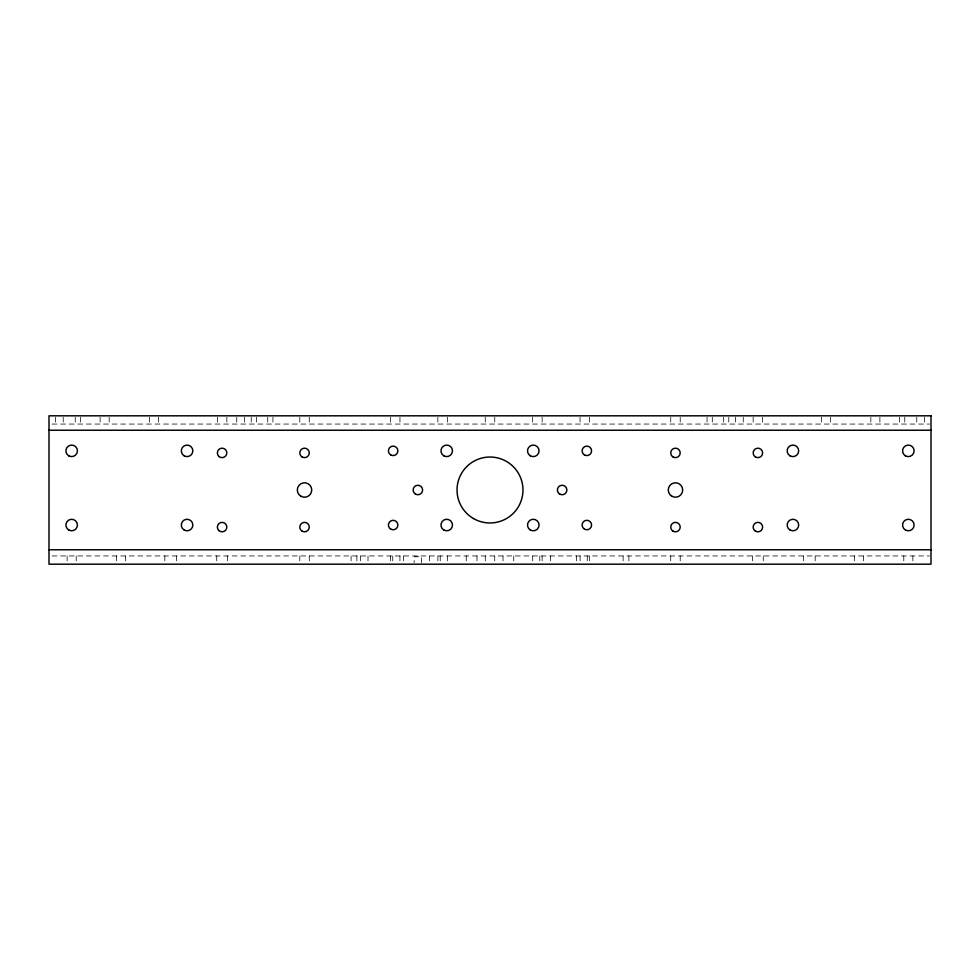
<?xml version="1.0" encoding="UTF-8"?>
<svg xmlns="http://www.w3.org/2000/svg" width="980" height="980" viewBox="0 0 980 980"><rect width="100%" height="100%" fill="white"/><g stroke="black" fill="none" stroke-linecap="round" stroke-linejoin="round"><path stroke-width="0.73" stroke-dasharray="4.9 3.68" d="M52.063 424.058L929.469 424.058M52.063 555.942L929.469 555.942M924.618 417.186L924.618 424.058M916.778 417.186L916.778 424.058M912.87 555.942L912.87 562.814M904.761 417.186L904.773 424.058M903.793 555.942L903.793 562.814M899.542 417.186L899.53 424.058M879.893 417.186L879.893 424.058M870.828 417.186L870.828 424.058M863.405 555.942L863.405 562.814M854.34 555.942L854.34 562.814M830.44 417.186L830.44 424.058M821.363 417.186L821.363 424.058M815.189 555.942L815.189 562.814M803.649 555.942L803.649 562.814M763.261 555.942L763.261 562.814M762.636 417.186L762.636 424.058M753.155 417.186L753.155 424.058M752.542 555.942L752.542 562.814M743.269 417.186L743.257 424.058M735.441 417.186L735.453 424.058M728.777 417.186L728.777 424.058M723.546 417.186L723.546 424.058M712.289 417.186L712.289 424.058M707.058 417.186L707.058 424.058M680.206 417.186L680.206 424.058M680.206 555.942L680.206 562.814M670.724 417.186L670.724 424.058M670.724 555.942L670.724 562.814M628.891 555.942L628.891 562.814M623.121 555.942L623.121 562.814M589.531 417.186L589.531 424.058M589.495 555.942L589.495 562.814M587.265 555.942L587.265 562.814M580.05 417.186L580.05 424.058M580.087 555.942L580.087 562.814M576.546 555.942L576.546 562.814M550.503 555.942L550.503 562.814M542.136 417.186L542.136 424.058M542.099 555.942L542.099 562.814M539.784 555.942L539.784 562.814M532.654 417.186L532.654 424.058M532.691 555.942L532.691 562.814M513.74 555.942L513.74 562.814M503.022 555.942L503.022 562.814M494.741 417.186L494.741 424.058M494.716 555.942L494.716 562.814M485.259 417.186L485.259 424.058M485.284 555.942L485.284 562.814M476.978 555.942L476.978 562.814M466.26 555.942L466.26 562.814M447.346 417.186L447.346 424.058M447.333 555.942L447.333 562.814M440.216 555.942L440.216 562.814M437.864 555.942L437.864 562.814M437.864 417.186L437.864 424.058M429.497 555.942L429.497 562.814M421.584 562.704L421.584 556.763L414.16 556.763L414.16 562.704M403.454 555.942L403.454 562.814M399.95 417.186L399.95 424.058M399.938 555.942L399.938 562.814M392.735 555.942L392.735 562.814M390.469 417.186L390.469 424.058M390.481 555.942L390.481 562.814M368.002 555.942L368.002 562.814M360.591 555.942L360.591 562.814M356.879 555.942L356.879 562.814M351.11 555.942L351.11 562.814M309.276 417.186L309.276 424.058M309.276 555.942L309.276 562.814M299.794 417.186L299.794 424.058M299.794 555.942L299.794 562.814M272.942 417.186L272.942 424.058M267.712 417.186L267.712 424.058M256.454 417.186L256.454 424.058M251.223 417.186L251.223 424.058M244.559 417.186L244.559 424.058M236.731 417.186L236.731 424.058M227.458 555.942L227.458 562.814M226.846 417.186L226.846 424.058M217.364 417.186L217.364 424.058M216.739 555.942L216.739 562.814M176.351 555.942L176.351 562.814M164.811 555.942L164.811 562.814M158.638 417.186L158.638 424.058M149.56 417.186L149.56 424.058M125.661 555.942L125.661 562.814M116.596 555.942L116.596 562.814M109.172 417.186L109.172 424.058M100.107 417.186L100.107 424.058M80.47 417.186L80.47 424.058M76.207 555.942L76.207 562.814M75.227 417.186L75.227 424.058M67.13 555.942L67.13 562.814M63.222 417.186L63.222 424.058M55.382 417.186L55.382 424.058"/><path stroke-width="1.47" d="M49 430.232L931 430.232M49 549.768L931 549.768M931 415.814L49 415.814L49 564.186L931 564.186L931 415.814M473.512 518.555A32.977 32.977 0 0 0 522.977 490A32.977 32.977 0 0 0 473.512 461.445A32.977 32.977 0 0 0 473.512 518.555M905.447 455.847A5.77 5.77 0 0 0 914.107 450.849A5.77 5.77 0 0 0 905.447 445.851A5.77 5.77 0 0 0 905.447 455.847M905.447 530.033A5.77 5.77 0 0 0 914.107 525.035A5.77 5.77 0 0 0 905.447 520.037A5.77 5.77 0 0 0 905.447 530.033M790.039 530.033A5.77 5.77 0 0 0 798.7 525.035A5.77 5.77 0 0 0 790.039 520.037A5.77 5.77 0 0 0 790.039 530.033M790.039 455.847A5.77 5.77 0 0 0 798.7 450.849A5.77 5.77 0 0 0 790.039 445.851A5.77 5.77 0 0 0 790.039 455.847M68.784 455.847A5.77 5.77 0 0 0 77.432 450.849A5.77 5.77 0 0 0 68.784 445.851A5.77 5.77 0 0 0 68.784 455.847M184.191 455.847A5.77 5.77 0 0 0 192.839 450.849A5.77 5.77 0 0 0 184.191 445.851A5.77 5.77 0 0 0 184.191 455.847M184.191 530.033A5.77 5.77 0 0 0 192.839 525.035A5.77 5.77 0 0 0 184.191 520.037A5.77 5.77 0 0 0 184.191 530.033M68.784 530.033A5.77 5.77 0 0 0 77.432 525.035A5.77 5.77 0 0 0 68.784 520.037A5.77 5.77 0 0 0 68.784 530.033M300.921 496.248A7.215 7.215 0 0 0 311.75 490A7.215 7.215 0 0 0 300.921 483.752A7.215 7.215 0 0 0 300.921 496.248M671.864 496.248A7.215 7.215 0 0 0 682.68 490A7.215 7.215 0 0 0 671.864 483.752A7.215 7.215 0 0 0 671.864 496.248M390.775 454.953A4.741 4.741 0 0 0 397.88 450.849A4.741 4.741 0 0 0 390.775 446.745A4.741 4.741 0 0 0 390.775 454.953M390.775 529.139A4.741 4.741 0 0 0 397.88 525.035A4.741 4.741 0 0 0 390.775 520.931A4.741 4.741 0 0 0 390.775 529.139M584.484 529.139A4.741 4.741 0 0 0 591.589 525.035A4.741 4.741 0 0 0 584.484 520.931A4.741 4.741 0 0 0 584.484 529.139M584.484 454.953A4.741 4.741 0 0 0 591.589 450.849A4.741 4.741 0 0 0 584.484 446.745A4.741 4.741 0 0 0 584.484 454.953M415.508 494.104A4.741 4.741 0 0 0 422.613 490A4.741 4.741 0 0 0 415.508 485.896A4.741 4.741 0 0 0 415.508 494.104M443.842 530.033A5.77 5.77 0 0 0 452.491 525.035A5.77 5.77 0 0 0 443.842 520.037A5.77 5.77 0 0 0 443.842 530.033M443.842 455.847A5.77 5.77 0 0 0 452.491 450.849A5.77 5.77 0 0 0 443.842 445.851A5.77 5.77 0 0 0 443.842 455.847M530.388 455.847A5.77 5.77 0 0 0 539.049 450.849A5.77 5.77 0 0 0 530.388 445.851A5.77 5.77 0 0 0 530.388 455.847M559.752 494.104A4.741 4.741 0 0 0 566.869 490A4.741 4.741 0 0 0 559.752 485.896A4.741 4.741 0 0 0 559.752 494.104M530.388 530.033A5.77 5.77 0 0 0 539.049 525.035A5.77 5.77 0 0 0 530.388 520.037A5.77 5.77 0 0 0 530.388 530.033M219.153 456.619A4.741 4.741 0 0 0 226.784 453.605A4.741 4.741 0 0 0 220.365 448.497A4.741 4.741 0 0 0 219.153 456.619M218.895 530.584A4.741 4.741 0 0 0 226.723 528.122A4.741 4.741 0 0 0 220.684 522.573A4.741 4.741 0 0 0 218.895 530.584M755.531 531.197A4.741 4.741 0 0 0 762.636 527.093A4.741 4.741 0 0 0 755.531 522.989A4.741 4.741 0 0 0 755.531 531.197M755.531 457.011A4.741 4.741 0 0 0 762.636 452.907A4.741 4.741 0 0 0 755.531 448.803A4.741 4.741 0 0 0 755.531 457.011M673.101 457.011A4.741 4.741 0 0 0 680.206 452.907A4.741 4.741 0 0 0 673.101 448.803A4.741 4.741 0 0 0 673.101 457.011M673.101 531.197A4.741 4.741 0 0 0 680.206 527.093A4.741 4.741 0 0 0 673.101 522.989A4.741 4.741 0 0 0 673.101 531.197M302.159 457.011A4.741 4.741 0 0 0 309.276 452.907A4.741 4.741 0 0 0 302.159 448.803A4.741 4.741 0 0 0 302.159 457.011M302.159 531.197A4.741 4.741 0 0 0 309.276 527.093A4.741 4.741 0 0 0 302.159 522.989A4.741 4.741 0 0 0 302.159 531.197"/></g></svg>
